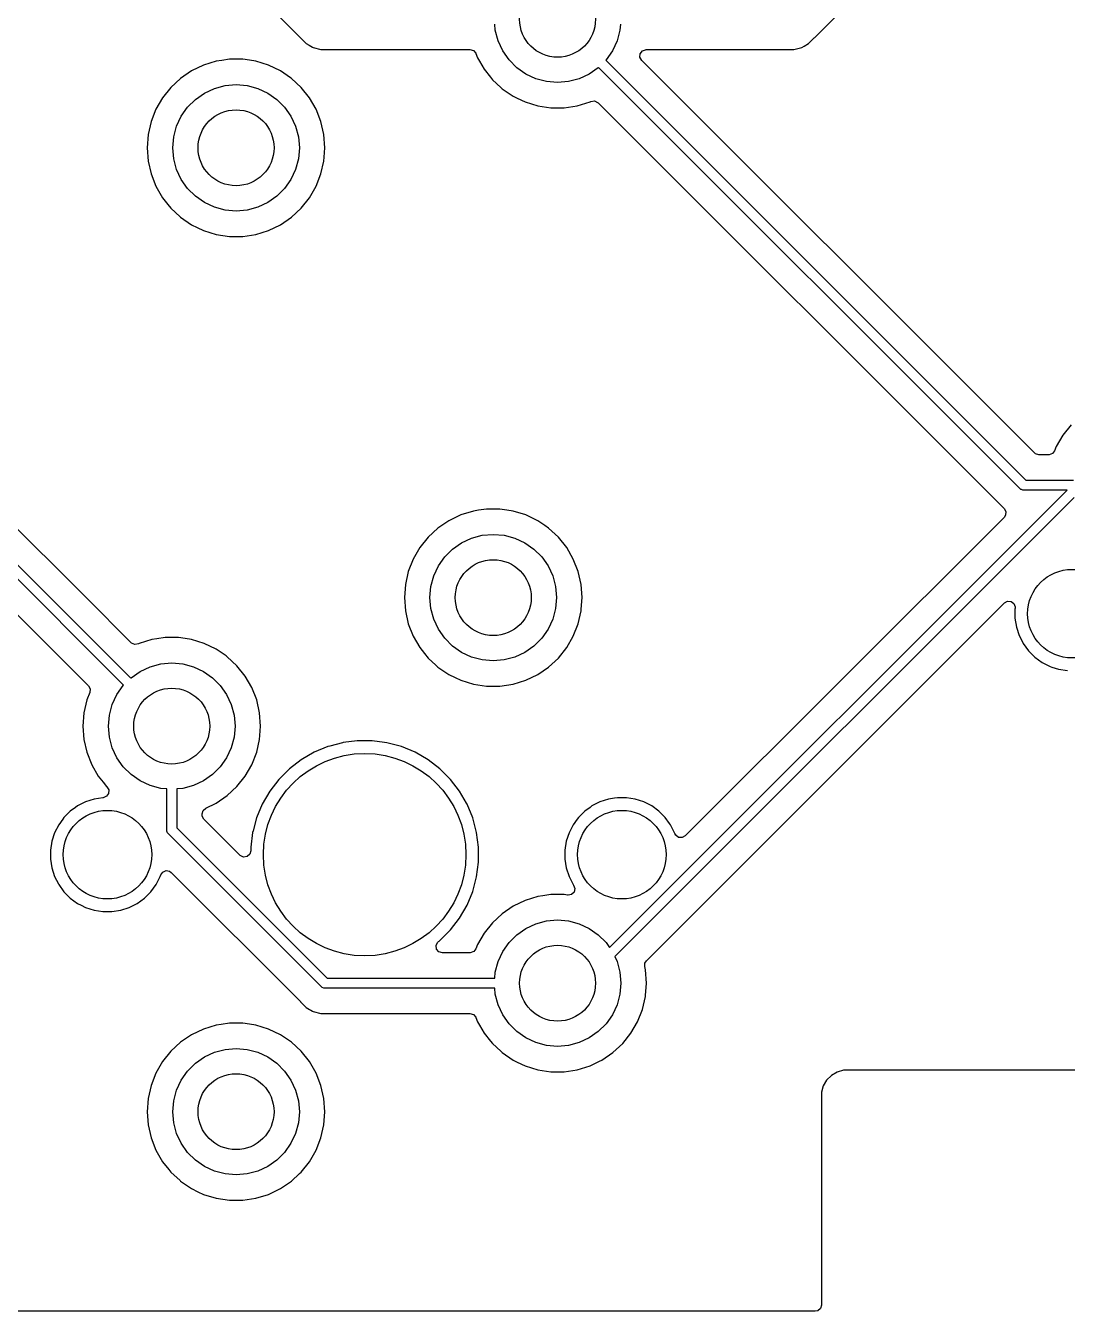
# Model space of a CAD drawing. Extents: x 98 to 223, y -135 to -41.
# Drawn here: x 119.35 to 139.92, y -102.21 to -76.8 of the extents above; entities that cross this region are included whole.
import ezdxf

# ---------------------------------------------------------------- set-up
doc = ezdxf.new("R2010")
doc.units = 0
doc.layers.add('BLACK', color=7, linetype='CONTINUOUS')

msp = doc.modelspace()

# ---------------------------------------------------------------- linework, layer by layer
at = {"layer": 'BLACK', "linetype": 'CONTINUOUS'}
for p, q in [((122.226304, -74.487691), (124.779237, -77.040624)), ((134.938142, -77.034754), (137.519151, -74.453745)), ((128.62649, -76.89331), (128.616249, -76.77625)), ((128.682884, -77.103775), (128.62649, -76.89331)), ((131.08851, -76.89331), (131.032116, -77.103775)), ((131.098751, -76.77625), (131.08851, -76.89331)), ((124.779237, -77.040624), (124.779247, -77.040635)), ((124.779247, -77.040635), (124.783577, -77.044965)), ((124.783577, -77.044965), (124.783578, -77.044966)), ((124.783578, -77.044966), (124.895382, -77.15677)), ((124.895382, -77.15677), (124.94866, -77.187529)), ((124.94866, -77.187529), (124.982193, -77.206889)), ((124.982193, -77.206889), (124.982195, -77.206891)), ((124.982195, -77.206891), (125.020249, -77.228861)), ((125.020249, -77.228861), (125.032313, -77.235827)), ((125.032313, -77.235827), (125.185041, -77.276751)), ((128.774968, -77.30125), (128.682884, -77.103775)), ((131.032116, -77.103775), (130.940032, -77.30125)), ((134.526469, -77.276751), (134.679197, -77.235827)), ((134.679197, -77.235827), (134.729316, -77.206889)), ((134.729316, -77.206889), (134.816128, -77.15677)), ((134.816128, -77.15677), (134.927932, -77.044966)), ((134.927932, -77.044964), (134.93814, -77.034757)), ((134.927932, -77.044966), (134.927932, -77.044964)), ((134.93814, -77.034757), (134.938142, -77.034754)), ((123.225842, -77.488431), (123.116885, -77.504854)), ((123.376312, -77.46575), (123.225842, -77.488431)), ((123.376318, -77.46575), (123.376312, -77.46575)), ((123.638682, -77.46575), (123.376318, -77.46575)), ((123.638687, -77.46575), (123.638682, -77.46575)), ((123.773323, -77.486044), (123.638687, -77.46575)), ((123.898115, -77.504854), (123.773323, -77.486044)), ((125.185041, -77.276751), (125.185044, -77.276751)), ((125.185044, -77.276751), (125.350751, -77.276751)), ((125.350751, -77.276751), (125.350767, -77.27675)), ((125.350767, -77.27675), (128.128147, -77.27675)), ((128.128147, -77.27675), (128.195186, -77.296435)), ((128.195186, -77.296435), (128.240941, -77.349239)), ((128.240941, -77.349239), (128.243558, -77.355407)), ((128.243558, -77.355407), (128.275932, -77.437893)), ((128.275932, -77.437893), (128.275934, -77.437896)), ((128.275934, -77.437896), (128.275935, -77.437899)), ((128.275935, -77.437899), (128.314593, -77.504856)), ((128.899944, -77.479735), (128.774968, -77.30125)), ((129.054015, -77.633806), (128.899944, -77.479735)), ((130.815056, -77.479735), (130.808731, -77.486059)), ((130.808731, -77.486059), (139.106421, -85.78375)), ((130.940032, -77.30125), (130.815056, -77.479735)), ((131.485431, -77.427108), (131.490415, -77.357416)), ((131.518916, -77.488431), (131.485431, -77.427108)), ((131.490415, -77.357416), (131.532287, -77.301483)), ((132.910448, -78.879963), (131.518916, -77.488431)), ((131.532287, -77.301483), (131.597751, -77.277066)), ((131.597751, -77.277066), (131.606597, -77.27675)), ((131.606597, -77.27675), (134.360743, -77.27675)), ((134.360743, -77.27675), (134.360759, -77.276751)), ((134.360759, -77.276751), (134.368355, -77.276751)), ((134.368355, -77.276751), (134.526466, -77.276751)), ((134.526466, -77.276751), (134.526469, -77.276751)), ((122.629802, -77.696018), (122.41302, -77.843817)), ((122.629803, -77.696017), (122.629802, -77.696018)), ((122.866173, -77.582188), (122.629803, -77.696017)), ((123.116876, -77.504856), (122.866173, -77.582188)), ((123.116882, -77.504855), (123.116876, -77.504856)), ((123.116885, -77.504854), (123.116882, -77.504855)), ((123.898119, -77.504855), (123.898115, -77.504854)), ((123.898123, -77.504856), (123.898119, -77.504855)), ((124.148827, -77.582188), (123.898123, -77.504856)), ((124.385196, -77.696017), (124.148825, -77.582188)), ((124.148825, -77.582188), (124.148827, -77.582188)), ((124.385197, -77.696018), (124.385196, -77.696017)), ((124.3852, -77.69602), (124.385197, -77.696018)), ((124.385204, -77.696022), (124.3852, -77.69602)), ((124.583472, -77.831199), (124.385204, -77.696022)), ((128.314593, -77.504856), (128.407114, -77.665107)), ((128.407114, -77.665107), (128.530323, -77.819606)), ((129.2325, -77.758782), (129.054015, -77.633806)), ((130.660985, -77.633806), (130.4825, -77.758782)), ((130.667309, -77.627481), (130.660985, -77.633806)), ((138.994289, -85.95446), (130.667309, -77.627481)), ((122.41302, -77.843817), (122.220698, -78.022264)), ((123.079975, -78.041634), (123.29044, -77.98524)), ((123.29044, -77.98524), (123.5075, -77.96625)), ((123.5075, -77.96625), (123.72456, -77.98524)), ((123.72456, -77.98524), (123.935025, -78.041634)), ((124.601979, -77.843817), (124.583472, -77.831199)), ((124.794301, -78.022264), (124.601979, -77.843817)), ((128.530323, -77.819606), (128.570698, -77.870235)), ((128.570698, -77.870235), (128.734548, -78.022264)), ((129.429975, -77.850866), (129.2325, -77.758782)), ((129.64044, -77.90726), (129.429975, -77.850866)), ((129.8575, -77.92625), (129.64044, -77.90726)), ((130.07456, -77.90726), (129.8575, -77.92625)), ((130.285025, -77.850866), (130.07456, -77.90726)), ((130.4825, -77.758782), (130.285025, -77.850866)), ((122.057114, -78.227393), (121.925932, -78.454606)), ((122.220698, -78.022264), (122.057114, -78.227393)), ((122.704015, -78.258694), (122.8825, -78.133718)), ((122.8825, -78.133718), (123.079975, -78.041634)), ((123.935025, -78.041634), (124.1325, -78.133718)), ((124.1325, -78.133718), (124.310985, -78.258694)), ((124.794304, -78.022268), (124.794301, -78.022264)), ((124.794305, -78.022269), (124.794304, -78.022268)), ((124.957886, -78.227393), (124.794305, -78.022269)), ((125.089068, -78.454607), (124.957886, -78.227393)), ((128.734548, -78.022264), (128.763021, -78.048683)), ((128.763021, -78.048683), (128.979796, -78.196478)), ((128.979796, -78.196478), (128.979801, -78.19648)), ((128.979801, -78.19648), (128.979802, -78.196481)), ((128.979802, -78.196481), (128.979803, -78.196482)), ((128.979803, -78.196482), (129.059007, -78.234624)), ((129.059007, -78.234624), (129.216173, -78.310311)), ((121.925932, -78.454606), (121.830082, -78.698828)), ((122.424968, -78.59125), (122.549944, -78.412765)), ((122.549944, -78.412765), (122.704015, -78.258694)), ((124.310985, -78.258694), (124.465056, -78.412765)), ((124.465056, -78.412765), (124.590032, -78.59125)), ((125.18492, -78.698834), (125.089068, -78.454607)), ((129.216173, -78.310311), (129.216174, -78.310311)), ((129.216174, -78.310311), (129.216177, -78.310313)), ((129.216177, -78.310313), (129.466885, -78.387646)), ((129.466885, -78.387646), (129.726318, -78.42675)), ((129.726318, -78.42675), (129.988682, -78.42675)), ((129.988682, -78.42675), (130.248115, -78.387646)), ((130.248115, -78.387646), (130.498823, -78.310313)), ((130.498823, -78.310313), (130.516409, -78.301843)), ((130.516409, -78.301843), (130.585346, -78.290488)), ((130.585346, -78.290488), (130.649483, -78.318206)), ((130.649483, -78.318206), (130.657895, -78.32588)), ((130.657895, -78.32588), (138.580139, -86.248124)), ((121.830076, -78.698847), (121.771697, -78.954624)), ((121.830082, -78.698828), (121.830076, -78.698847)), ((122.332884, -78.788725), (122.424968, -78.59125)), ((124.590032, -78.59125), (124.682116, -78.788725)), ((125.243302, -78.95462), (125.18492, -78.698834)), ((121.771696, -78.954629), (121.752092, -79.216245)), ((121.771697, -78.954624), (121.771696, -78.954629)), ((122.2575, -79.21625), (122.27649, -78.99919)), ((122.27649, -78.99919), (122.332884, -78.788725)), ((124.682116, -78.788725), (124.73851, -78.99919)), ((124.73851, -78.99919), (124.7575, -79.21625)), ((125.243302, -78.954624), (125.243302, -78.95462)), ((125.243303, -78.954629), (125.243302, -78.954624)), ((125.262908, -79.216245), (125.243303, -78.954629)), ((137.37423, -83.343745), (132.910448, -78.879963)), ((121.752092, -79.216245), (121.752092, -79.216254)), ((121.752092, -79.216254), (121.771696, -79.47787)), ((122.27649, -79.43331), (122.2575, -79.21625)), ((124.7575, -79.21625), (124.73851, -79.43331)), ((125.249262, -79.398346), (125.262908, -79.216254)), ((125.262908, -79.216254), (125.262908, -79.216245)), ((121.771696, -79.47787), (121.771697, -79.477875)), ((121.771697, -79.477875), (121.830076, -79.733652)), ((122.332884, -79.643775), (122.27649, -79.43331)), ((124.73851, -79.43331), (124.682116, -79.643775)), ((125.18492, -79.733666), (125.243302, -79.47788)), ((125.243302, -79.47788), (125.249262, -79.398346)), ((121.830076, -79.733652), (121.830078, -79.733661)), ((121.830078, -79.733661), (121.83008, -79.733666)), ((121.83008, -79.733666), (121.925932, -79.977893)), ((122.424968, -79.84125), (122.332884, -79.643775)), ((124.682116, -79.643775), (124.590032, -79.84125)), ((125.089068, -79.977893), (125.18492, -79.733666)), ((121.925932, -79.977893), (122.057114, -80.205107)), ((122.549944, -80.019735), (122.424968, -79.84125)), ((122.704015, -80.173806), (122.549944, -80.019735)), ((124.465056, -80.019735), (124.310985, -80.173806)), ((124.590032, -79.84125), (124.465056, -80.019735)), ((124.957886, -80.205107), (125.089068, -79.977893)), ((122.057114, -80.205107), (122.162096, -80.33675)), ((122.8825, -80.298782), (122.704015, -80.173806)), ((124.310985, -80.173806), (124.1325, -80.298782)), ((124.794305, -80.410231), (124.957886, -80.205107)), ((122.162096, -80.33675), (122.220698, -80.410235)), ((122.220698, -80.410235), (122.401214, -80.577728)), ((123.079975, -80.390866), (122.8825, -80.298782)), ((123.29044, -80.44726), (123.079975, -80.390866)), ((123.5075, -80.46625), (123.29044, -80.44726)), ((123.72456, -80.44726), (123.5075, -80.46625)), ((123.935025, -80.390866), (123.72456, -80.44726)), ((124.1325, -80.298782), (123.935025, -80.390866)), ((124.601979, -80.588683), (124.794305, -80.410231)), ((122.401214, -80.577728), (122.413021, -80.588683)), ((122.413021, -80.588683), (122.629796, -80.736478)), ((122.629796, -80.736478), (122.629801, -80.73648)), ((122.629801, -80.73648), (122.629802, -80.736481)), ((122.629802, -80.736481), (122.629803, -80.736482)), ((122.629803, -80.736482), (122.739, -80.789068)), ((122.739, -80.789068), (122.866173, -80.850311)), ((124.148823, -80.850313), (124.385204, -80.736478)), ((124.385204, -80.736478), (124.601979, -80.588683)), ((122.866173, -80.850311), (122.866174, -80.850311)), ((122.866174, -80.850311), (122.866177, -80.850313)), ((122.866177, -80.850313), (123.116885, -80.927646)), ((123.116885, -80.927646), (123.376318, -80.96675)), ((123.376318, -80.96675), (123.638682, -80.96675)), ((123.638682, -80.96675), (123.898115, -80.927646)), ((123.898115, -80.927646), (124.148823, -80.850313)), ((139.277416, -85.246931), (137.37423, -83.343745)), ((140.000698, -84.689764), (139.837114, -84.894893)), ((139.837114, -84.894893), (139.705935, -85.1221)), ((139.298058, -85.263565), (139.277416, -85.246931)), ((139.365097, -85.28325), (139.298058, -85.263565)), ((139.558147, -85.28325), (139.365097, -85.28325)), ((139.56489, -85.283067), (139.558147, -85.28325)), ((139.63076, -85.259766), (139.56489, -85.283067)), ((139.673573, -85.204555), (139.63076, -85.259766)), ((139.705932, -85.122107), (139.673573, -85.204555)), ((139.705935, -85.1221), (139.705932, -85.122105)), ((139.705932, -85.122105), (139.705932, -85.122107)), ((139.106421, -85.78375), (140.046249, -85.78375)), ((130.883799, -95.02094), (139.92099, -85.98375)), ((140.062889, -86.124694), (130.986558, -95.201025)), ((139.009442, -85.966897), (138.994289, -85.95446)), ((139.02, -85.97127), (139.009442, -85.966897)), ((139.045491, -85.981829), (139.02, -85.97127)), ((139.065, -85.98375), (139.045491, -85.981829)), ((139.92099, -85.98375), (139.065, -85.98375)), ((128.294747, -86.380103), (128.196885, -86.394854)), ((128.456312, -86.35575), (128.294747, -86.380103)), ((128.456318, -86.35575), (128.456312, -86.35575)), ((128.718682, -86.35575), (128.456318, -86.35575)), ((128.718687, -86.35575), (128.718682, -86.35575)), ((128.853323, -86.376044), (128.718687, -86.35575)), ((128.978115, -86.394854), (128.853323, -86.376044)), ((138.580139, -86.248124), (138.58016, -86.248147)), ((138.58016, -86.248147), (138.676788, -86.344775)), ((138.676788, -86.344775), (138.710273, -86.406098)), ((120.54673, -88.106245), (118.86509, -86.424605)), ((127.709802, -86.586018), (127.49302, -86.733817)), ((127.709803, -86.586017), (127.709802, -86.586018)), ((127.946173, -86.472188), (127.709803, -86.586017)), ((128.196876, -86.394856), (127.946173, -86.472188)), ((128.196882, -86.394855), (128.196876, -86.394856)), ((128.196885, -86.394854), (128.196882, -86.394855)), ((128.978119, -86.394855), (128.978115, -86.394854)), ((128.978123, -86.394856), (128.978119, -86.394855)), ((129.228827, -86.472188), (128.978123, -86.394856)), ((129.465196, -86.586017), (129.228825, -86.472188)), ((129.228825, -86.472188), (129.228827, -86.472188)), ((129.465197, -86.586018), (129.465196, -86.586017)), ((129.4652, -86.58602), (129.465197, -86.586018)), ((129.465204, -86.586022), (129.4652, -86.58602)), ((129.60564, -86.68177), (129.465204, -86.586022)), ((138.676788, -86.520137), (132.380372, -92.816553)), ((138.705289, -86.47579), (138.676788, -86.520137)), ((138.710273, -86.406098), (138.705289, -86.47579)), ((121.286268, -89.83644), (118.336078, -86.88625)), ((118.448211, -86.715539), (121.42769, -89.695018)), ((127.49302, -86.733817), (127.300698, -86.912264)), ((128.159975, -86.931634), (128.37044, -86.87524)), ((128.37044, -86.87524), (128.5875, -86.85625)), ((128.5875, -86.85625), (128.80456, -86.87524)), ((128.80456, -86.87524), (129.015025, -86.931634)), ((129.681979, -86.733817), (129.60564, -86.68177)), ((129.874301, -86.912264), (129.681979, -86.733817)), ((127.137114, -87.117393), (127.005932, -87.344606)), ((127.300698, -86.912264), (127.137114, -87.117393)), ((127.784015, -87.148694), (127.9625, -87.023718)), ((127.9625, -87.023718), (128.159975, -86.931634)), ((129.015025, -86.931634), (129.2125, -87.023718)), ((129.2125, -87.023718), (129.390985, -87.148694)), ((129.874304, -86.912268), (129.874301, -86.912264)), ((129.874305, -86.912269), (129.874304, -86.912268)), ((130.037886, -87.117393), (129.874305, -86.912269)), ((130.169068, -87.344607), (130.037886, -87.117393)), ((127.005932, -87.344606), (126.910082, -87.588828)), ((127.504968, -87.48125), (127.629944, -87.302765)), ((127.629944, -87.302765), (127.784015, -87.148694)), ((129.390985, -87.148694), (129.545056, -87.302765)), ((129.545056, -87.302765), (129.670032, -87.48125)), ((130.26492, -87.588834), (130.169068, -87.344607)), ((118.165084, -87.423069), (120.590261, -89.848246)), ((126.910076, -87.588847), (126.851697, -87.844624)), ((126.910082, -87.588828), (126.910076, -87.588847)), ((127.412884, -87.678725), (127.504968, -87.48125)), ((129.670032, -87.48125), (129.762116, -87.678725)), ((130.323302, -87.84462), (130.26492, -87.588834)), ((126.851696, -87.844629), (126.832092, -88.106245)), ((126.851697, -87.844624), (126.851696, -87.844629)), ((127.3375, -88.10625), (127.35649, -87.88919)), ((127.35649, -87.88919), (127.412884, -87.678725)), ((129.762116, -87.678725), (129.81851, -87.88919)), ((129.81851, -87.88919), (129.8375, -88.10625)), ((130.323302, -87.844624), (130.323302, -87.84462)), ((130.323303, -87.844629), (130.323302, -87.844624)), ((130.342908, -88.106245), (130.323303, -87.844629)), ((121.437104, -88.996619), (120.54673, -88.106245)), ((126.832092, -88.106245), (126.832092, -88.106254)), ((126.832092, -88.106254), (126.851696, -88.36787)), ((127.35649, -88.32331), (127.3375, -88.10625)), ((129.8375, -88.10625), (129.81851, -88.32331)), ((130.325753, -88.335171), (130.342908, -88.106254)), ((130.342908, -88.106254), (130.342908, -88.106245)), ((126.851696, -88.36787), (126.851697, -88.367875)), ((126.851697, -88.367875), (126.910076, -88.623652)), ((127.412884, -88.533775), (127.35649, -88.32331)), ((129.81851, -88.32331), (129.762116, -88.533775)), ((130.26492, -88.623666), (130.323302, -88.36788)), ((130.323302, -88.36788), (130.325753, -88.335171)), ((133.39165, -93.503745), (138.684584, -88.210811)), ((138.684584, -88.210811), (138.745905, -88.177328)), ((138.745905, -88.177328), (138.815597, -88.182312)), ((138.815597, -88.182312), (138.87153, -88.224184)), ((138.87153, -88.224184), (138.895947, -88.289648)), ((138.894737, -88.317887), (138.892, -88.335172)), ((138.892, -88.335172), (138.892, -88.512328)), ((138.895947, -88.289648), (138.894737, -88.317887)), ((126.910076, -88.623652), (126.910078, -88.623661)), ((126.910078, -88.623661), (126.91008, -88.623666)), ((126.91008, -88.623666), (127.005932, -88.867893)), ((127.504968, -88.73125), (127.412884, -88.533775)), ((129.762116, -88.533775), (129.670032, -88.73125)), ((130.169068, -88.867893), (130.26492, -88.623666)), ((138.892, -88.512328), (138.919714, -88.687306)), ((121.944747, -88.920103), (121.846885, -88.934854)), ((122.106312, -88.89575), (121.944747, -88.920103)), ((122.106318, -88.89575), (122.106312, -88.89575)), ((122.368682, -88.89575), (122.106318, -88.89575)), ((122.368687, -88.89575), (122.368682, -88.89575)), ((122.503323, -88.916044), (122.368687, -88.89575)), ((122.628115, -88.934854), (122.503323, -88.916044)), ((127.005932, -88.867893), (127.137114, -89.095107)), ((127.629944, -88.909735), (127.504968, -88.73125)), ((127.784015, -89.063806), (127.629944, -88.909735)), ((129.545056, -88.909735), (129.390985, -89.063806)), ((129.670032, -88.73125), (129.545056, -88.909735)), ((130.037886, -89.095107), (130.169068, -88.867893)), ((138.919714, -88.687306), (138.974456, -88.855789)), ((138.974456, -88.855789), (138.974457, -88.855792)), ((138.974457, -88.855792), (139.031258, -88.967268)), ((121.445509, -89.004287), (121.437104, -88.996619)), ((121.509644, -89.03201), (121.445509, -89.004287)), ((121.578585, -89.020659), (121.509644, -89.03201)), ((121.596176, -89.012187), (121.578585, -89.020659)), ((121.846876, -88.934856), (121.596176, -89.012187)), ((121.846882, -88.934855), (121.846876, -88.934856)), ((121.846885, -88.934854), (121.846882, -88.934855)), ((122.628119, -88.934855), (122.628115, -88.934854)), ((122.628123, -88.934856), (122.628119, -88.934855)), ((122.878827, -89.012188), (122.628123, -88.934856)), ((123.115196, -89.126017), (122.878825, -89.012188)), ((122.878825, -89.012188), (122.878827, -89.012188)), ((123.115197, -89.126018), (123.115196, -89.126017)), ((123.1152, -89.12602), (123.115197, -89.126018)), ((123.115204, -89.126022), (123.1152, -89.12602)), ((123.309764, -89.258671), (123.115204, -89.126022)), ((127.137114, -89.095107), (127.229158, -89.210526)), ((127.9625, -89.188782), (127.784015, -89.063806)), ((129.390985, -89.063806), (129.2125, -89.188782)), ((129.874305, -89.300231), (130.037886, -89.095107)), ((139.031258, -88.967268), (139.054886, -89.01364)), ((139.054886, -89.01364), (139.159017, -89.156964)), ((139.159017, -89.156964), (139.284286, -89.282233)), ((121.809975, -89.471634), (122.02044, -89.41524)), ((122.02044, -89.41524), (122.2375, -89.39625)), ((122.2375, -89.39625), (122.45456, -89.41524)), ((122.45456, -89.41524), (122.665025, -89.471634)), ((123.331979, -89.273817), (123.309764, -89.258671)), ((123.524301, -89.452264), (123.331979, -89.273817)), ((127.229158, -89.210526), (127.300698, -89.300235)), ((127.300698, -89.300235), (127.455121, -89.443517)), ((128.159975, -89.280866), (127.9625, -89.188782)), ((128.37044, -89.33726), (128.159975, -89.280866)), ((128.5875, -89.35625), (128.37044, -89.33726)), ((128.80456, -89.33726), (128.5875, -89.35625)), ((129.015025, -89.280866), (128.80456, -89.33726)), ((129.2125, -89.188782), (129.015025, -89.280866)), ((129.681979, -89.478683), (129.874305, -89.300231)), ((139.284286, -89.282233), (139.42761, -89.386364)), ((139.42761, -89.386364), (139.496077, -89.42125)), ((139.496077, -89.42125), (139.585457, -89.466792)), ((121.434015, -89.688694), (121.6125, -89.563718)), ((121.6125, -89.563718), (121.809975, -89.471634)), ((122.665025, -89.471634), (122.8625, -89.563718)), ((122.8625, -89.563718), (123.040985, -89.688694)), ((123.524304, -89.452268), (123.524301, -89.452264)), ((123.524305, -89.452269), (123.524304, -89.452268)), ((123.687886, -89.657393), (123.524305, -89.452269)), ((123.819068, -89.884607), (123.687886, -89.657393)), ((127.455121, -89.443517), (127.493021, -89.478683)), ((127.493021, -89.478683), (127.709796, -89.626478)), ((127.709796, -89.626478), (127.709801, -89.62648)), ((127.709801, -89.62648), (127.709802, -89.626481)), ((127.709802, -89.626481), (127.709803, -89.626482)), ((127.709803, -89.626482), (127.835343, -89.686938)), ((127.835343, -89.686938), (127.946173, -89.740311)), ((129.228823, -89.740313), (129.465204, -89.626478)), ((129.465204, -89.626478), (129.681979, -89.478683)), ((139.585457, -89.466792), (139.58546, -89.466793)), ((139.58546, -89.466793), (139.622052, -89.478682)), ((139.622052, -89.478682), (139.753945, -89.521536)), ((139.753945, -89.521536), (139.928921, -89.54925)), ((120.590261, -89.848246), (120.623746, -89.909569)), ((120.623746, -89.909569), (120.618762, -89.979261)), ((121.154968, -90.02125), (121.279944, -89.842765)), ((121.279944, -89.842765), (121.286268, -89.83644)), ((121.42769, -89.695018), (121.434015, -89.688694)), ((123.040985, -89.688694), (123.195056, -89.842765)), ((123.195056, -89.842765), (123.320032, -90.02125)), ((123.91492, -90.128834), (123.819068, -89.884607)), ((127.946173, -89.740311), (127.946174, -89.740311)), ((127.946174, -89.740311), (127.946177, -89.740313)), ((127.946177, -89.740313), (128.196885, -89.817646)), ((128.196885, -89.817646), (128.456318, -89.85675)), ((128.456318, -89.85675), (128.718682, -89.85675)), ((128.718682, -89.85675), (128.978115, -89.817646)), ((128.978115, -89.817646), (129.228823, -89.740313)), ((120.560079, -90.128835), (120.501697, -90.384624)), ((120.618009, -89.981228), (120.560079, -90.128835)), ((120.618762, -89.979261), (120.618009, -89.981228)), ((121.062884, -90.218725), (121.154968, -90.02125)), ((123.320032, -90.02125), (123.412116, -90.218725)), ((123.973302, -90.38462), (123.91492, -90.128834)), ((120.501696, -90.384629), (120.482092, -90.646245)), ((120.501697, -90.384624), (120.501696, -90.384629)), ((120.9875, -90.64625), (121.00649, -90.42919)), ((121.00649, -90.42919), (121.062884, -90.218725)), ((123.412116, -90.218725), (123.46851, -90.42919)), ((123.46851, -90.42919), (123.4875, -90.64625)), ((123.973302, -90.384624), (123.973302, -90.38462)), ((123.973303, -90.384629), (123.973302, -90.384624)), ((123.992908, -90.646245), (123.973303, -90.384629)), ((120.482092, -90.646245), (120.482092, -90.646254)), ((120.482092, -90.646254), (120.501696, -90.90787)), ((121.00649, -90.86331), (120.9875, -90.64625)), ((123.4875, -90.64625), (123.46851, -90.86331)), ((123.97897, -90.832243), (123.992908, -90.646254)), ((123.992908, -90.646254), (123.992908, -90.646245)), ((120.501696, -90.90787), (120.501697, -90.907875)), ((120.501697, -90.907875), (120.560076, -91.163652)), ((121.062884, -91.073775), (121.00649, -90.86331)), ((123.46851, -90.86331), (123.412116, -91.073775)), ((123.91492, -91.163666), (123.973302, -90.90788)), ((123.973302, -90.90788), (123.97897, -90.832243)), ((125.899986, -90.93575), (125.621585, -90.972403)), ((125.899994, -90.93575), (125.899986, -90.93575)), ((126.195006, -90.93575), (125.899994, -90.93575)), ((126.195013, -90.93575), (126.195006, -90.93575)), ((126.438334, -90.967785), (126.195013, -90.93575)), ((120.560076, -91.163652), (120.560078, -91.163661)), ((120.560078, -91.163661), (120.56008, -91.163666)), ((120.56008, -91.163666), (120.655932, -91.407893)), ((121.154968, -91.27125), (121.062884, -91.073775)), ((123.412116, -91.073775), (123.320032, -91.27125)), ((123.819068, -91.407893), (123.91492, -91.163666)), ((125.049989, -91.163508), (124.794506, -91.311011)), ((125.049999, -91.163504), (125.049989, -91.163508)), ((125.322538, -91.050614), (125.049999, -91.163504)), ((125.322548, -91.050611), (125.322538, -91.050614)), ((125.357484, -91.04125), (125.322548, -91.050611)), ((125.607507, -90.974257), (125.357484, -91.04125)), ((125.621585, -90.972403), (125.607507, -90.974257)), ((126.487493, -90.974257), (126.438334, -90.967785)), ((126.772452, -91.050611), (126.487493, -90.974257)), ((126.772454, -91.050612), (126.772452, -91.050611)), ((126.772461, -91.050614), (126.772454, -91.050612)), ((127.045, -91.163504), (126.772461, -91.050614)), ((127.04501, -91.163508), (127.045, -91.163504)), ((127.300493, -91.311011), (127.04501, -91.163508)), ((120.655932, -91.407893), (120.787114, -91.635107)), ((121.279944, -91.449735), (121.154968, -91.27125)), ((121.434015, -91.603806), (121.279944, -91.449735)), ((123.195056, -91.449735), (123.040985, -91.603806)), ((123.320032, -91.27125), (123.195056, -91.449735)), ((123.687886, -91.635107), (123.819068, -91.407893)), ((124.794506, -91.311011), (124.560459, -91.490602)), ((127.53454, -91.490602), (127.300493, -91.311011)), ((120.787114, -91.635107), (120.88133, -91.75325)), ((121.6125, -91.728782), (121.434015, -91.603806)), ((123.040985, -91.603806), (122.8625, -91.728782)), ((123.524305, -91.840231), (123.687886, -91.635107)), ((124.351852, -91.699209), (124.172261, -91.933256)), ((124.351858, -91.699202), (124.351852, -91.699209)), ((124.560452, -91.490608), (124.351858, -91.699202)), ((124.560459, -91.490602), (124.560452, -91.490608)), ((127.534547, -91.490608), (127.53454, -91.490602)), ((127.743141, -91.699202), (127.534547, -91.490608)), ((127.743147, -91.699209), (127.743141, -91.699202)), ((127.922738, -91.933256), (127.743147, -91.699209)), ((120.88133, -91.75325), (120.950697, -91.840234)), ((120.950697, -91.840234), (120.956877, -91.845967)), ((120.956877, -91.845967), (120.992633, -91.905994)), ((120.992633, -91.905994), (120.99026, -91.975824)), ((121.809975, -91.820866), (121.6125, -91.728782)), ((122.02044, -91.87726), (121.809975, -91.820866)), ((122.1375, -91.887501), (122.02044, -91.87726)), ((122.1375, -92.699652), (122.1375, -91.887501)), ((122.45456, -91.87726), (122.3375, -91.887501)), ((122.3375, -91.887501), (122.3375, -92.65823)), ((122.665025, -91.820866), (122.45456, -91.87726)), ((122.8625, -91.728782), (122.665025, -91.820866)), ((123.331979, -92.018683), (123.524305, -91.840231)), ((124.172261, -91.933256), (124.024758, -92.188739)), ((128.057388, -92.166478), (127.922738, -91.933256)), ((120.377609, -92.223636), (120.339737, -92.251152)), ((120.535457, -92.143207), (120.377609, -92.223636)), ((120.53546, -92.143206), (120.535457, -92.143207)), ((120.703943, -92.088464), (120.53546, -92.143206)), ((120.878928, -92.060748), (120.703943, -92.088464)), ((120.882288, -92.060484), (120.878928, -92.060748)), ((120.886006, -92.060134), (120.882288, -92.060484)), ((120.950511, -92.033285), (120.886006, -92.060134)), ((120.99026, -91.975824), (120.950511, -92.033285)), ((122.908198, -92.266166), (123.115204, -92.166478)), ((123.115204, -92.166478), (123.331979, -92.018683)), ((124.024754, -92.188749), (123.911864, -92.461288)), ((124.024758, -92.188739), (124.024754, -92.188749)), ((128.070243, -92.188743), (128.057388, -92.166478)), ((128.183139, -92.461298), (128.070243, -92.188743)), ((130.537609, -92.223636), (130.499737, -92.251152)), ((130.695457, -92.143207), (130.537609, -92.223636)), ((130.69546, -92.143206), (130.695457, -92.143207)), ((130.863943, -92.088464), (130.69546, -92.143206)), ((130.980595, -92.069988), (130.863943, -92.088464)), ((131.038921, -92.06075), (130.980595, -92.069988)), ((131.216079, -92.06075), (131.038921, -92.06075)), ((131.303567, -92.074607), (131.216079, -92.06075)), ((131.391056, -92.088464), (131.303567, -92.074607)), ((131.559539, -92.143206), (131.391056, -92.088464)), ((131.559542, -92.143207), (131.559539, -92.143206)), ((131.71739, -92.223636), (131.559542, -92.143207)), ((131.860714, -92.327767), (131.71739, -92.223636)), ((120.109017, -92.453036), (120.084169, -92.487236)), ((120.109019, -92.453034), (120.109017, -92.453036)), ((120.234283, -92.327769), (120.109019, -92.453033)), ((120.109019, -92.453033), (120.109019, -92.453034)), ((120.234284, -92.327769), (120.234283, -92.327769)), ((120.234286, -92.327767), (120.234284, -92.327769)), ((120.339737, -92.251152), (120.234286, -92.327767)), ((122.838, -92.377886), (122.857685, -92.310847)), ((122.838, -92.399555), (122.838, -92.377886)), ((122.840834, -92.425913), (122.838, -92.399555)), ((122.874319, -92.487236), (122.840834, -92.425913)), ((122.857685, -92.310847), (122.908198, -92.266166)), ((123.911861, -92.461298), (123.844084, -92.714249)), ((123.911864, -92.461288), (123.911861, -92.461298)), ((128.259493, -92.746257), (128.183139, -92.461298)), ((130.269017, -92.453036), (130.244169, -92.487236)), ((130.269019, -92.453034), (130.269017, -92.453036)), ((130.394283, -92.327769), (130.269019, -92.453033)), ((130.269019, -92.453033), (130.269019, -92.453034)), ((130.394284, -92.327769), (130.394283, -92.327769)), ((130.394286, -92.327767), (130.394284, -92.327769)), ((130.499737, -92.251152), (130.394286, -92.327767)), ((131.985983, -92.453036), (131.860714, -92.327767)), ((132.070354, -92.569163), (131.985983, -92.453036)), ((120.004886, -92.596359), (119.924457, -92.754207)), ((120.084169, -92.487236), (120.004886, -92.596359)), ((122.139421, -92.719161), (122.1375, -92.699652)), ((122.154353, -92.755209), (122.139421, -92.719161)), ((122.3375, -92.65823), (125.30552, -95.62625)), ((123.585319, -93.198236), (122.874319, -92.487236)), ((123.844084, -92.714249), (123.835508, -92.746254)), ((130.164886, -92.596359), (130.084457, -92.754207)), ((130.244169, -92.487236), (130.164886, -92.596359)), ((132.090113, -92.596359), (132.070354, -92.569163)), ((132.170542, -92.754207), (132.090113, -92.596359)), ((119.869714, -92.922693), (119.842, -93.097671)), ((119.924456, -92.75421), (119.869714, -92.922693)), ((119.924457, -92.754207), (119.924456, -92.75421)), ((122.166789, -92.770363), (122.154353, -92.755209)), ((125.193387, -95.796961), (122.166789, -92.770363)), ((123.835506, -92.746265), (123.797, -93.038736)), ((123.835508, -92.746254), (123.835506, -92.746265)), ((128.298, -93.038744), (128.259493, -92.746257)), ((130.029714, -92.922693), (130.002, -93.097671)), ((130.084456, -92.75421), (130.029714, -92.922693)), ((130.084457, -92.754207), (130.084456, -92.75421)), ((132.170542, -92.754208), (132.170542, -92.754207)), ((132.174759, -92.767187), (132.170542, -92.754208)), ((132.193424, -92.803182), (132.174759, -92.767187)), ((132.249357, -92.845054), (132.193424, -92.803182)), ((132.319049, -92.850038), (132.249357, -92.845054)), ((132.380372, -92.816553), (132.319049, -92.850038)), ((119.842, -93.097671), (119.842, -93.274828)), ((123.591797, -93.204268), (123.585319, -93.198236)), ((123.655353, -93.233293), (123.591797, -93.204268)), ((123.724511, -93.223349), (123.655353, -93.233293)), ((123.777315, -93.177594), (123.724511, -93.223349)), ((123.797, -93.110555), (123.777315, -93.177594)), ((123.797, -93.038736), (123.797, -93.110555)), ((128.298, -93.333756), (128.298, -93.038744)), ((130.002, -93.097671), (130.002, -93.274828)), ((119.842, -93.274828), (119.869714, -93.449806)), ((119.869714, -93.449806), (119.924456, -93.618289)), ((128.259493, -93.626243), (128.298, -93.333756)), ((130.002, -93.274828), (130.029714, -93.449806)), ((130.029714, -93.449806), (130.084456, -93.618289)), ((119.924456, -93.618289), (119.924457, -93.618292)), ((119.924457, -93.618292), (119.999398, -93.76537)), ((121.930114, -93.77614), (122.010542, -93.618292)), ((122.010542, -93.618292), (122.020692, -93.587054)), ((122.020692, -93.587054), (122.060129, -93.529379)), ((122.060129, -93.529379), (122.124487, -93.50218)), ((122.124487, -93.50218), (122.193334, -93.514094)), ((122.193334, -93.514094), (122.226304, -93.537691)), ((122.226304, -93.537691), (124.779237, -96.090624)), ((128.183139, -93.911202), (128.259493, -93.626243)), ((130.084456, -93.618289), (130.084457, -93.618292)), ((130.084457, -93.618292), (130.164887, -93.776142)), ((131.611557, -95.283838), (133.39165, -93.503745)), ((119.999398, -93.76537), (120.004886, -93.77614)), ((120.004886, -93.77614), (120.109017, -93.919464)), ((120.109017, -93.919464), (120.234286, -94.044733)), ((121.700714, -94.044733), (121.825983, -93.919464)), ((121.825983, -93.919464), (121.930114, -93.77614)), ((128.070243, -94.183757), (128.183139, -93.911202)), ((129.564747, -94.000103), (129.466885, -94.014854)), ((129.726312, -93.97575), (129.564747, -94.000103)), ((129.726318, -93.97575), (129.726312, -93.97575)), ((129.988682, -93.97575), (129.726318, -93.97575)), ((129.988689, -93.97575), (129.988682, -93.97575)), ((130.056498, -93.985971), (129.988689, -93.97575)), ((130.064366, -93.986901), (130.056498, -93.985971)), ((130.132844, -93.973026), (130.064366, -93.986901)), ((130.182951, -93.924332), (130.132844, -93.973026)), ((130.164887, -93.776142), (130.175298, -93.790472)), ((130.175298, -93.790472), (130.198777, -93.856279)), ((130.198777, -93.856279), (130.182951, -93.924332)), ((120.234286, -94.044733), (120.37761, -94.148864)), ((120.37761, -94.148864), (120.446077, -94.18375)), ((120.446077, -94.18375), (120.535457, -94.229292)), ((120.535457, -94.229292), (120.53546, -94.229293)), ((120.53546, -94.229293), (120.619701, -94.256664)), ((120.619701, -94.256664), (120.703945, -94.284036)), ((121.231055, -94.284036), (121.399542, -94.229292)), ((121.399542, -94.229292), (121.55739, -94.148864)), ((121.55739, -94.148864), (121.700714, -94.044733)), ((127.922738, -94.439244), (128.070243, -94.183757)), ((128.979802, -94.206018), (128.76302, -94.353817)), ((128.979803, -94.206017), (128.979802, -94.206018)), ((129.216173, -94.092188), (128.979803, -94.206017)), ((129.466876, -94.014856), (129.216173, -94.092188)), ((129.466882, -94.014855), (129.466876, -94.014856)), ((129.466885, -94.014854), (129.466882, -94.014855)), ((120.703945, -94.284036), (120.878921, -94.31175)), ((120.878921, -94.31175), (120.878922, -94.31175)), ((120.878922, -94.31175), (121.056078, -94.31175)), ((121.056078, -94.31175), (121.056079, -94.31175)), ((121.056079, -94.31175), (121.231055, -94.284036)), ((127.743146, -94.673292), (127.922738, -94.439244)), ((128.76302, -94.353817), (128.570698, -94.532264)), ((129.429975, -94.551634), (129.64044, -94.49524)), ((129.64044, -94.49524), (129.8575, -94.47625)), ((129.8575, -94.47625), (130.07456, -94.49524)), ((130.07456, -94.49524), (130.285025, -94.551634)), ((127.534542, -94.881896), (127.743146, -94.673292)), ((128.407114, -94.737393), (128.275935, -94.9646)), ((128.570698, -94.532264), (128.407114, -94.737393)), ((128.899944, -94.922765), (129.054015, -94.768694)), ((129.054015, -94.768694), (129.2325, -94.643718)), ((129.2325, -94.643718), (129.429975, -94.551634)), ((130.285025, -94.551634), (130.4825, -94.643718)), ((130.4825, -94.643718), (130.660985, -94.768694)), ((130.660985, -94.768694), (130.815056, -94.922765)), ((127.4593, -94.984103), (127.488325, -94.920547)), ((127.469244, -95.053261), (127.4593, -94.984103)), ((127.488325, -94.920547), (127.506552, -94.903374)), ((127.506552, -94.903374), (127.519179, -94.893684)), ((127.519179, -94.893684), (127.534542, -94.881896)), ((128.275932, -94.964607), (128.243573, -95.047055)), ((128.275935, -94.9646), (128.275932, -94.964605)), ((128.275932, -94.964605), (128.275932, -94.964607)), ((128.774968, -95.10125), (128.899944, -94.922765)), ((130.815056, -94.922765), (130.883799, -95.02094)), ((127.514999, -95.106065), (127.469244, -95.053261)), ((127.582038, -95.12575), (127.514999, -95.106065)), ((128.128147, -95.12575), (127.582038, -95.12575)), ((128.13489, -95.125567), (128.128147, -95.12575)), ((128.20076, -95.102266), (128.13489, -95.125567)), ((128.243573, -95.047055), (128.20076, -95.102266)), ((128.682884, -95.298725), (128.774968, -95.10125)), ((130.986558, -95.201025), (131.032116, -95.298725)), ((128.616249, -95.62625), (128.62649, -95.50919)), ((128.62649, -95.50919), (128.682884, -95.298725)), ((131.032116, -95.298725), (131.08851, -95.50919)), ((131.08851, -95.50919), (131.1075, -95.72625)), ((131.578349, -95.399109), (131.582622, -95.329371)), ((131.593302, -95.46462), (131.578349, -95.399109)), ((131.582622, -95.329371), (131.611557, -95.283838)), ((131.593302, -95.464623), (131.593302, -95.46462)), ((131.593303, -95.464627), (131.593302, -95.464623)), ((131.612908, -95.726245), (131.593303, -95.464627)), ((125.30552, -95.62625), (128.616249, -95.62625)), ((131.1075, -95.72625), (131.08851, -95.94331)), ((131.594769, -95.968304), (131.612908, -95.726254)), ((131.612908, -95.726254), (131.612908, -95.726245)), ((125.208541, -95.809397), (125.193387, -95.796961)), ((125.244589, -95.824329), (125.208541, -95.809397)), ((125.264098, -95.82625), (125.244589, -95.824329)), ((128.616249, -95.82625), (125.264098, -95.82625)), ((128.62649, -95.94331), (128.616249, -95.82625)), ((128.682884, -96.153775), (128.62649, -95.94331)), ((131.08851, -95.94331), (131.032116, -96.153775)), ((131.53492, -96.243666), (131.593302, -95.98788)), ((131.593302, -95.98788), (131.594769, -95.968304)), ((124.779237, -96.090624), (124.779247, -96.090635)), ((124.779247, -96.090635), (124.783577, -96.094965)), ((124.783577, -96.094965), (124.783578, -96.094966)), ((124.783578, -96.094966), (124.895382, -96.20677)), ((124.895382, -96.20677), (124.959298, -96.243671)), ((124.959298, -96.243671), (124.982193, -96.256889)), ((124.982193, -96.256889), (124.982195, -96.256891)), ((124.982195, -96.256891), (125.020249, -96.278861)), ((125.020249, -96.278861), (125.032313, -96.285827)), ((125.032313, -96.285827), (125.185041, -96.326751)), ((128.774968, -96.35125), (128.682884, -96.153775)), ((131.032116, -96.153775), (130.940032, -96.35125)), ((131.439068, -96.487893), (131.53492, -96.243666)), ((123.214747, -96.540103), (123.116885, -96.554854)), ((123.376312, -96.51575), (123.214747, -96.540103)), ((123.376318, -96.51575), (123.376312, -96.51575)), ((123.638682, -96.51575), (123.376318, -96.51575)), ((123.638687, -96.51575), (123.638682, -96.51575)), ((123.773323, -96.536044), (123.638687, -96.51575)), ((123.898115, -96.554854), (123.773323, -96.536044)), ((125.185041, -96.326751), (125.185044, -96.326751)), ((125.185044, -96.326751), (125.350751, -96.326751)), ((125.350751, -96.326751), (125.350767, -96.32675)), ((125.350767, -96.32675), (128.128147, -96.32675)), ((128.128147, -96.32675), (128.195186, -96.346435)), ((128.195186, -96.346435), (128.240941, -96.399239)), ((128.240941, -96.399239), (128.243558, -96.405407)), ((128.243558, -96.405407), (128.275932, -96.487893)), ((128.275932, -96.487893), (128.275934, -96.487896)), ((128.275934, -96.487896), (128.275935, -96.487899)), ((128.275935, -96.487899), (128.314593, -96.554856)), ((128.899944, -96.529735), (128.774968, -96.35125)), ((129.054015, -96.683806), (128.899944, -96.529735)), ((130.815056, -96.529735), (130.660985, -96.683806)), ((130.940032, -96.35125), (130.815056, -96.529735)), ((131.307886, -96.715107), (131.439068, -96.487893)), ((122.629802, -96.746018), (122.41302, -96.893817)), ((122.629803, -96.746017), (122.629802, -96.746018)), ((122.866173, -96.632188), (122.629803, -96.746017)), ((123.116876, -96.554856), (122.866173, -96.632188)), ((123.116882, -96.554855), (123.116876, -96.554856)), ((123.116885, -96.554854), (123.116882, -96.554855)), ((123.898119, -96.554855), (123.898115, -96.554854)), ((123.898123, -96.554856), (123.898119, -96.554855)), ((124.148827, -96.632188), (123.898123, -96.554856)), ((124.385196, -96.746017), (124.148825, -96.632188)), ((124.148825, -96.632188), (124.148827, -96.632188)), ((124.385197, -96.746018), (124.385196, -96.746017)), ((124.3852, -96.74602), (124.385197, -96.746018)), ((124.385204, -96.746022), (124.3852, -96.74602)), ((124.601979, -96.893817), (124.385204, -96.746022)), ((128.314593, -96.554856), (128.407114, -96.715107)), ((128.407114, -96.715107), (128.530323, -96.869606)), ((129.2325, -96.808782), (129.054015, -96.683806)), ((130.660985, -96.683806), (130.4825, -96.808782)), ((131.144305, -96.920231), (131.307886, -96.715107)), ((122.41302, -96.893817), (122.220698, -97.072264)), ((123.079975, -97.091634), (123.29044, -97.03524)), ((123.29044, -97.03524), (123.5075, -97.01625)), ((123.5075, -97.01625), (123.72456, -97.03524)), ((123.72456, -97.03524), (123.935025, -97.091634)), ((124.794301, -97.072264), (124.601979, -96.893817)), ((128.530323, -96.869606), (128.570698, -96.920235)), ((128.570698, -96.920235), (128.734548, -97.072264)), ((129.429975, -96.900866), (129.2325, -96.808782)), ((129.64044, -96.95726), (129.429975, -96.900866)), ((129.8575, -96.97625), (129.64044, -96.95726)), ((130.07456, -96.95726), (129.8575, -96.97625)), ((130.285025, -96.900866), (130.07456, -96.95726)), ((130.4825, -96.808782), (130.285025, -96.900866)), ((130.951979, -97.098683), (131.144305, -96.920231)), ((122.057114, -97.277393), (121.925932, -97.504606)), ((122.220698, -97.072264), (122.057114, -97.277393)), ((122.549944, -97.462765), (122.704015, -97.308694)), ((122.704015, -97.308694), (122.8825, -97.183718)), ((122.8825, -97.183718), (123.079975, -97.091634)), ((123.935025, -97.091634), (124.1325, -97.183718)), ((124.1325, -97.183718), (124.310985, -97.308694)), ((124.310985, -97.308694), (124.465056, -97.462765)), ((124.794304, -97.072268), (124.794301, -97.072264)), ((124.794305, -97.072269), (124.794304, -97.072268)), ((124.957886, -97.277393), (124.794305, -97.072269)), ((125.089068, -97.504607), (124.957886, -97.277393)), ((128.734548, -97.072264), (128.763021, -97.098683)), ((128.763021, -97.098683), (128.979796, -97.246478)), ((128.979796, -97.246478), (128.979801, -97.24648)), ((128.979801, -97.24648), (128.979802, -97.246481)), ((128.979802, -97.246481), (128.979803, -97.246482)), ((128.979803, -97.246482), (129.059007, -97.284624)), ((129.059007, -97.284624), (129.216173, -97.360311)), ((130.498823, -97.360313), (130.685611, -97.27036)), ((130.685611, -97.27036), (130.735196, -97.246482)), ((130.735196, -97.246481), (130.735204, -97.246478)), ((130.735196, -97.246482), (130.735196, -97.246481)), ((130.735204, -97.246478), (130.951979, -97.098683)), ((121.925932, -97.504606), (121.830082, -97.748828)), ((122.424968, -97.64125), (122.549944, -97.462765)), ((124.465056, -97.462765), (124.590032, -97.64125)), ((125.18492, -97.748834), (125.089068, -97.504607)), ((129.216173, -97.360311), (129.216174, -97.360311)), ((129.216174, -97.360311), (129.216177, -97.360313)), ((129.216177, -97.360313), (129.466885, -97.437646)), ((129.466885, -97.437646), (129.726318, -97.47675)), ((129.726318, -97.47675), (129.988682, -97.47675)), ((129.988682, -97.47675), (130.248115, -97.437646)), ((130.248115, -97.437646), (130.498823, -97.360313)), ((135.265183, -97.548252), (135.172002, -97.641433)), ((135.265186, -97.54825), (135.265183, -97.548252)), ((135.379312, -97.482358), (135.265186, -97.54825)), ((135.506608, -97.44825), (135.379312, -97.482358)), ((135.638392, -97.44825), (135.506608, -97.44825)), ((154.688392, -97.44825), (135.638392, -97.44825)), ((121.830076, -97.748847), (121.771697, -98.004624)), ((121.830082, -97.748828), (121.830076, -97.748847)), ((122.332884, -97.838725), (122.424968, -97.64125)), ((124.590032, -97.64125), (124.682116, -97.838725)), ((125.243302, -98.00462), (125.18492, -97.748834)), ((135.106108, -97.755562), (135.072, -97.882858)), ((135.172, -97.641436), (135.106108, -97.755562)), ((135.172002, -97.641433), (135.172, -97.641436)), ((121.771696, -98.004629), (121.752092, -98.266245)), ((121.771697, -98.004624), (121.771696, -98.004629)), ((122.2575, -98.26625), (122.27649, -98.04919)), ((122.27649, -98.04919), (122.332884, -97.838725)), ((124.682116, -97.838725), (124.73851, -98.04919)), ((124.73851, -98.04919), (124.7575, -98.26625)), ((125.243302, -98.004624), (125.243302, -98.00462)), ((125.243303, -98.004629), (125.243302, -98.004624)), ((125.262908, -98.266245), (125.243303, -98.004629)), ((135.072, -97.882858), (135.072, -102.08675)), ((121.752092, -98.266245), (121.752092, -98.266254)), ((121.752092, -98.266254), (121.771696, -98.52787)), ((122.27649, -98.48331), (122.2575, -98.26625)), ((124.7575, -98.26625), (124.73851, -98.48331)), ((125.243303, -98.52787), (125.262908, -98.266254)), ((125.262908, -98.266254), (125.262908, -98.266245)), ((121.771696, -98.52787), (121.771697, -98.527875)), ((121.771697, -98.527875), (121.830076, -98.783652)), ((122.332884, -98.693775), (122.27649, -98.48331)), ((124.73851, -98.48331), (124.682116, -98.693775)), ((125.18492, -98.783666), (125.243302, -98.52788)), ((125.243302, -98.52788), (125.243303, -98.52787)), ((121.830076, -98.783652), (121.830078, -98.783661)), ((121.830078, -98.783661), (121.83008, -98.783666)), ((121.83008, -98.783666), (121.925932, -99.027893)), ((122.424968, -98.89125), (122.332884, -98.693775)), ((124.682116, -98.693775), (124.590032, -98.89125)), ((125.089068, -99.027893), (125.18492, -98.783666)), ((121.925932, -99.027893), (122.057114, -99.255107)), ((122.549944, -99.069735), (122.424968, -98.89125)), ((122.704015, -99.223806), (122.549944, -99.069735)), ((124.465056, -99.069735), (124.310985, -99.223806)), ((124.590032, -98.89125), (124.465056, -99.069735)), ((124.957886, -99.255107), (125.089068, -99.027893)), ((122.057114, -99.255107), (122.180323, -99.409606)), ((122.8825, -99.348782), (122.704015, -99.223806)), ((124.310985, -99.223806), (124.1325, -99.348782)), ((124.794305, -99.460231), (124.957886, -99.255107)), ((122.180323, -99.409606), (122.220698, -99.460235)), ((122.220698, -99.460235), (122.401214, -99.627728)), ((123.079975, -99.440866), (122.8825, -99.348782)), ((123.29044, -99.49726), (123.079975, -99.440866)), ((123.5075, -99.51625), (123.29044, -99.49726)), ((123.72456, -99.49726), (123.5075, -99.51625)), ((123.935025, -99.440866), (123.72456, -99.49726)), ((124.1325, -99.348782), (123.935025, -99.440866)), ((124.601979, -99.638683), (124.764004, -99.488346)), ((124.764004, -99.488346), (124.794301, -99.460235)), ((124.794301, -99.460233), (124.794305, -99.460231)), ((124.794301, -99.460235), (124.794301, -99.460233)), ((122.401214, -99.627728), (122.413021, -99.638683)), ((122.413021, -99.638683), (122.629796, -99.786478)), ((122.629796, -99.786478), (122.629801, -99.78648)), ((122.629801, -99.78648), (122.629802, -99.786481)), ((122.629802, -99.786481), (122.629803, -99.786482)), ((122.629803, -99.786482), (122.755343, -99.846938)), ((122.755343, -99.846938), (122.866173, -99.900311)), ((124.148823, -99.900313), (124.385204, -99.786478)), ((124.385204, -99.786478), (124.601979, -99.638683)), ((122.866173, -99.900311), (122.866174, -99.900311)), ((122.866174, -99.900311), (122.866177, -99.900313)), ((122.866177, -99.900313), (123.116885, -99.977646)), ((123.116885, -99.977646), (123.376318, -100.01675)), ((123.376318, -100.01675), (123.638682, -100.01675)), ((123.638682, -100.01675), (123.898115, -99.977646)), ((123.898115, -99.977646), (124.148823, -99.900313)), ((135.072, -102.08675), (135.052315, -102.153789)), ((134.948, -102.21075), (116.456608, -102.21075)), ((134.999511, -102.199544), (134.948, -102.21075)), ((135.052315, -102.153789), (134.999511, -102.199544))]:
    msp.add_line(p, q, dxfattribs=at)
at = {"layer": 'BLACK'}
for centre, radius in [((129.8575, -76.67625), 0.75), ((123.5075, -79.21625), 0.75), ((128.5875, -88.10625), 0.75), ((140.0175, -88.42375), 0.875), ((122.2375, -90.64625), 0.75), ((126.0475, -93.18625), 2), ((120.9675, -93.18625), 0.875), ((131.1275, -93.18625), 0.875), ((129.8575, -95.72625), 0.75), ((123.5075, -98.26625), 0.75)]:
    msp.add_circle(centre, radius, dxfattribs=at)

doc.saveas('drawing.dxf')
